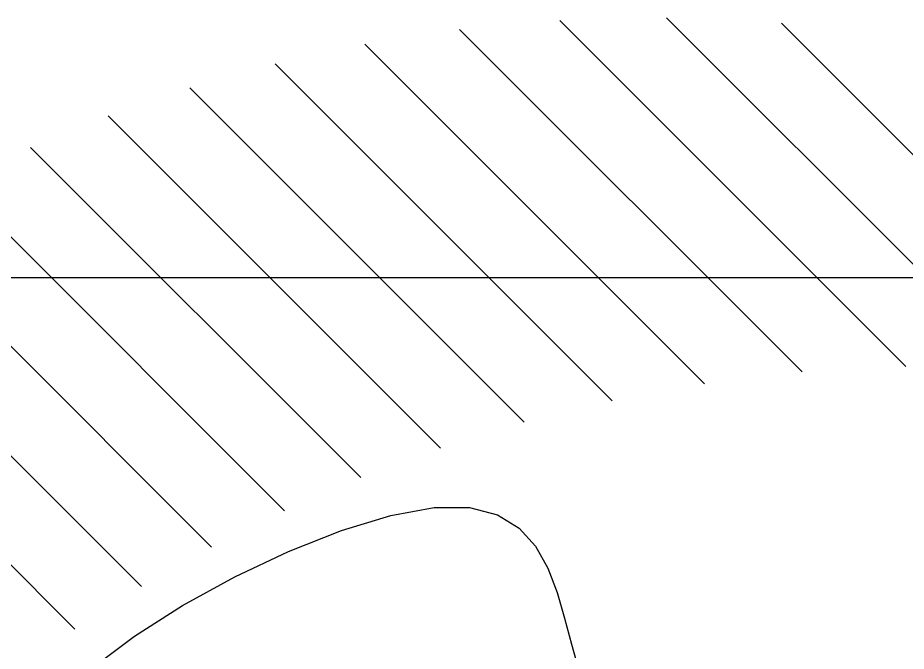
# Model space of a CAD drawing. Header units: inches. Extents: x 58 to 28157, y 27 to 25596.
# Drawn here: x 17153 to 17497.6, y 21434.3 to 21680.1 of the extents above; entities that cross this region are included whole.
import ezdxf

# ---------------------------------------------------------------- set-up
doc = ezdxf.new("R2010")
doc.units = ezdxf.units.IN
doc.header["$MEASUREMENT"] = 0
doc.linetypes.add('HIDDEN', pattern=[2, 1, -1])
for name, color, linetype in [('ETC', 1, 'HIDDEN'), ('PLANT-01-SYMBOLS', 3, 'Continuous'), ('PLANT-02-SHADE', 9, 'Continuous'), ('TREE', 3, 'Continuous')]:
    doc.layers.add(name, color=color, linetype=linetype)
doc.styles.get("Standard").update_dxf_attribs({"font": 'txt.shx', "bigfont": 'whgtxt.shx'})

# ---------------------------------------------------------------- blocks, each defined once
blk = doc.blocks.new('*X15')
at = {"color": 0}
for p, q in [((-3391.11644, 13031.59816), (-3391.22095, 13031.70267)), ((-3391.13752, 13031.58389), (-3391.24256, 13031.68893)), ((-3391.15956, 13031.57057), (-3391.26515, 13031.67616)), ((-3391.18258, 13031.55824), (-3391.28874, 13031.6644)), ((-3391.20663, 13031.54694), (-3391.3134, 13031.6537)), ((-3391.23179, 13031.53673), (-3391.3392, 13031.64415)), ((-3391.25811, 13031.5277), (-3391.36623, 13031.63582)), ((-3391.28571, 13031.51995), (-3391.3946, 13031.62884)), ((-3391.44931, 13031.50677), (-3391.56433, 13031.62179)), ((-3391.31472, 13031.5136), (-3391.42446, 13031.62334)), ((-3391.3453, 13031.50882), (-3391.45603, 13031.61955)), ((-3391.4122, 13031.50501), (-3391.52546, 13031.61827)), ((-3391.37768, 13031.50585), (-3391.48956, 13031.61773))]:
    blk.add_line(p, q, dxfattribs=at)
blk = doc.blocks.new('P56')
at = {"layer": 'TREE', "color": 1}
for p, q in [((142.78, -458.27), (140.19, -449.05)), ((318.36, -449.8), (303.21, -461.23)), ((145.28, -467.8), (142.78, -458.27)), ((303.21, -461.23), (285.58, -472.44)), ((148.04, -477.26), (145.28, -467.8)), ((285.58, -472.44), (266.42, -482.96)), ((151.46, -486.23), (148.04, -477.26)), ((266.42, -482.96), (246.65, -492.31)), ((155.97, -494.27), (151.46, -486.23)), ((246.65, -492.31), (227.22, -500)), ((161.98, -500.95), (155.97, -494.27)), ((169.9, -505.84), (161.98, -500.95)), ((227.22, -500), (209.08, -505.55)), ((209.08, -505.55), (193.15, -508.49)), ((180.16, -508.49), (169.9, -505.84)), ((193.15, -508.49), (180.16, -508.49))]:
    blk.add_line(p, q, dxfattribs=at)
blk = doc.blocks.new('ZTREE-22')
at = {"xscale": 0.0008800000000000001, "yscale": 0.0008800000000000001, "zscale": 0.0008800000000000001}
blk.add_blockref('P56', (-0.00656, -0.00157), dxfattribs=at)
at = {"layer": 'PLANT-02-SHADE'}
blk.add_blockref('*X15', (3391.50053, -13032.11241), dxfattribs=at)
at = {"layer": 'PLANT-01-SYMBOLS'}
for tag, p in [('NAME', (-0.30132, 0.03337)), ('SIZE', (-0.30132, -0.0833))]:
    blk.add_attdef(tag, p, '', height=0.07, dxfattribs=at)

msp = doc.modelspace()

# ---------------------------------------------------------------- linework, layer by layer
at = {"layer": 'ETC', "linetype": 'Continuous'}
msp.add_line((20878.1, 21579.15), (16278.1, 21579.15), dxfattribs=at)

# ---------------------------------------------------------------- block references
at = {"layer": 'PLANT-01-SYMBOLS', "xscale": 1200, "yscale": 1200, "zscale": 1200, "rotation": 180}
msp.add_blockref('ZTREE-22', (17510.6, 20951.2), dxfattribs=at)

doc.saveas('drawing.dxf')
